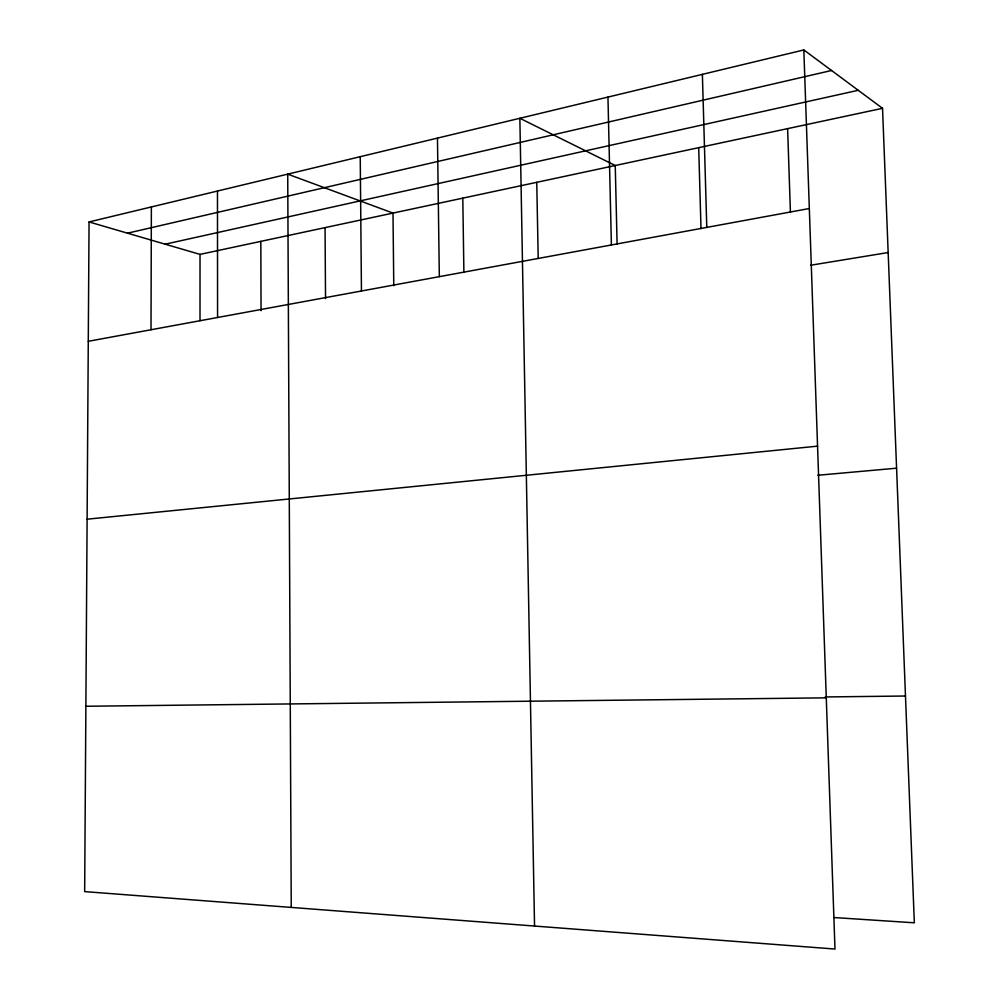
<?xml version="1.0" encoding="UTF-8"?>
<svg xmlns="http://www.w3.org/2000/svg" width="999" height="999" viewBox="0 0 999 999"><rect width="100%" height="100%" fill="white"/><g stroke="black" fill="none" stroke-linecap="round" stroke-linejoin="round"><path stroke-width="1.5" d="M200.012 320.704L200.025 254.383L89.061 221.94L84.665 891.608L834.977 949.05L803.833 49.95L89.061 221.94M150.999 329.757L151.373 206.943M127.51 233.179L831.53 70.492M165.197 244.193L858.228 90.297M200.025 254.383L882.529 108.317L914.335 922.801L834.09 917.544M88.274 341.308L809.327 208.516M810.564 265.259L888.161 252.535M87.113 519.193L817.557 446.153M817.831 475.262L896.578 468.194M825.211 696.952L905.481 696.016M85.877 706.256L826.273 697.839M803.833 49.95L882.529 108.317M787.612 128.634L790.421 212.412M702.384 74.363L706.78 227.397M698.701 147.665L700.998 228.546M617.107 244.293L615.247 165.522L519.855 118.282L534.54 926.048M607.954 97.078L611.4 244.967M536.75 182.317L538.211 258.491M462.799 198.152L463.898 272.477M437.462 138.099L439.323 276.661M393.768 285.677L392.994 213.087L287.724 174.138L291.246 907.429M360.239 156.681L361.451 291.009M325.05 227.635L325.537 298.539M260.826 241.371L261.051 310.714M217.47 191.034L217.57 317.507"/></g></svg>
